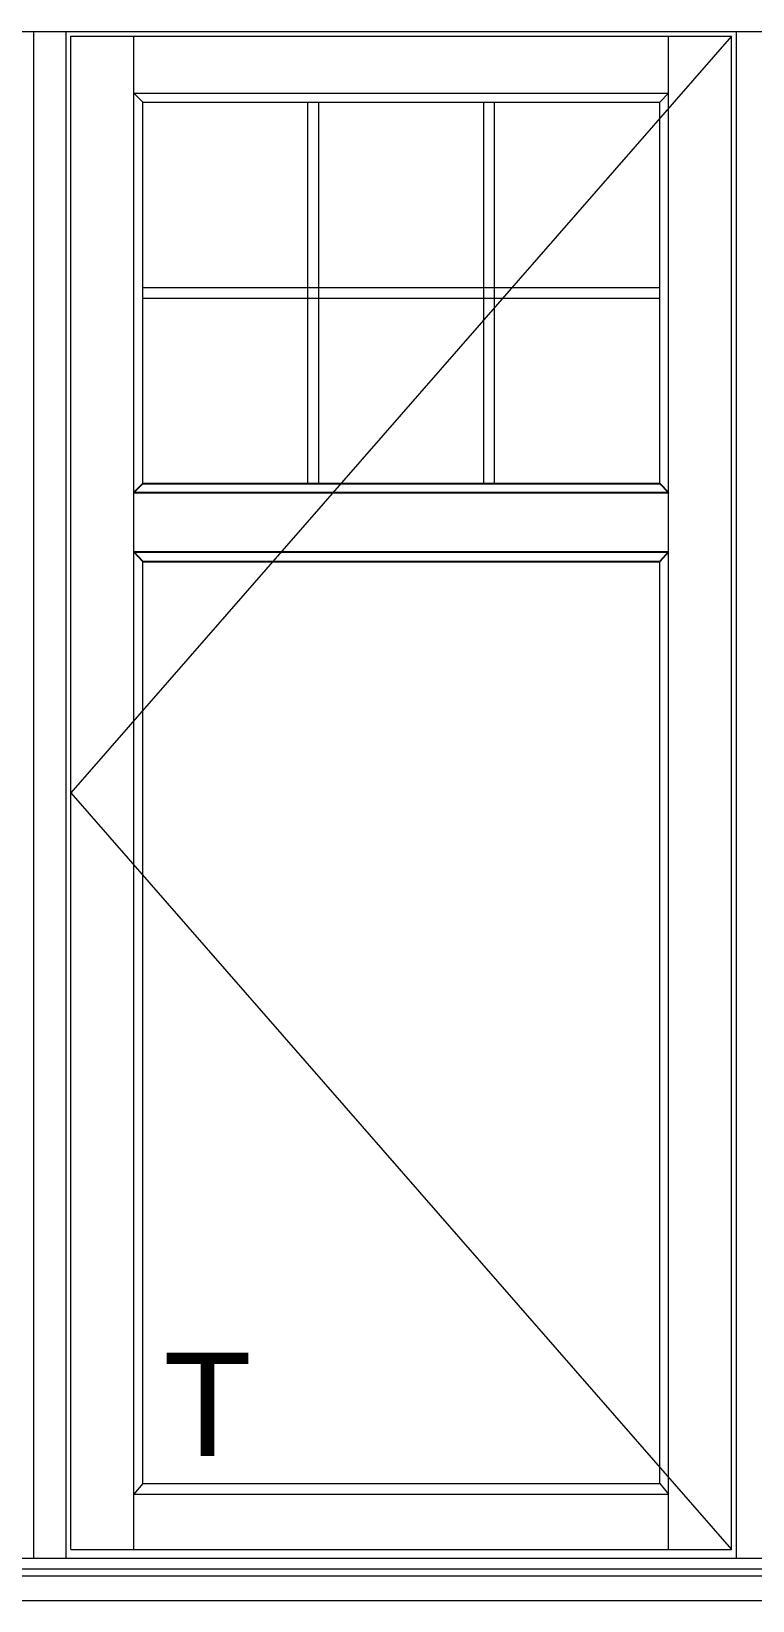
# Model space of a CAD drawing. Header units: millimetres. Extents: x 0 to 182016, y 11 to 3710.
# Drawn here: x 124850 to 125452, y 1143 to 2453 of the extents above; entities that cross this region are included whole.
import ezdxf

# ---------------------------------------------------------------- set-up
doc = ezdxf.new("R2010")
doc.units = ezdxf.units.MM
doc.layers.add('Matmenys', color=10, linetype='Continuous', lineweight=20)
doc.styles.get("Standard").update_dxf_attribs({"font": 'arial.ttf'})
doc.linetypes.add('TRACKS', pattern='A,3.81,[130,ltypeshp.shx,S=6.35,R=0,X=0,Y=0],3.81', length=7.62)

msp = doc.modelspace()

# ---------------------------------------------------------------- linework, layer by layer
at = {"lineweight": 5}
for p, q in [((124251.8432431, 2452.5318993), (126651.832014, 2452.5318993)), ((124851.5903236, 1177.851279), (124851.5903236, 2452.5318993)), ((124878.5903236, 1177.851279), (124878.5903236, 2452.5318993)), ((125438.3375537, 1177.851279), (125438.3375537, 2452.5318993)), ((124882.5903236, 2448.5318993), (125434.3375533, 2448.5318993)), ((124882.5903236, 1185.3014505), (124882.5903236, 2448.5318993)), ((124935.2732293, 1185.3014505), (124935.2732293, 2448.5318993)), ((125381.654648, 1185.3014505), (125381.654648, 2448.5318993)), ((125434.3375537, 1185.3014505), (125434.3375537, 2448.5318993)), ((124935.2732293, 2400.8489937), (125381.654648, 2400.8489937)), ((124942.5903236, 2393.5318993), (124935.2732293, 2400.8489937)), ((125374.3375537, 2393.5318993), (125381.654648, 2400.8489937)), ((124942.5903236, 2393.5318993), (125374.3375537, 2393.5318993)), ((124942.5903236, 2075.0086796), (124942.5903236, 2393.5318993)), ((125080.4903236, 2075.0086796), (125080.4903236, 2393.5318993)), ((125089.4903236, 2075.0086796), (125089.4903236, 2393.5318993)), ((125227.3903236, 2075.0086796), (125227.3903236, 2393.5318993)), ((125236.3903236, 2075.0086796), (125236.3903236, 2393.5318993)), ((125374.3375537, 2075.0086796), (125374.3375537, 2393.5318993)), ((124942.5903236, 2238.7702895), (125374.3375537, 2238.7702895)), ((124942.5903236, 2229.7702895), (125374.3375537, 2229.7702895)), ((124942.5903236, 1240.3014505), (124942.5903236, 2010.0086796)), ((125374.3375537, 1240.3014505), (125374.3375537, 2010.0086796)), ((124942.5903236, 1240.3014505), (124935.2732293, 1231.3200767)), ((124942.5903236, 1240.3014505), (125374.3375537, 1240.3014505)), ((125374.3375537, 1240.3014505), (125381.654648, 1231.3200767)), ((124935.2732293, 1231.3200767), (125381.654648, 1231.3200767)), ((124882.5903236, 1185.3014505), (125434.3375533, 1185.3014505)), ((124191.8432431, 1177.851279), (126691.832014, 1177.851279)), ((124191.8432431, 1169.0737208), (126691.832014, 1169.0737208)), ((124191.8432431, 1163.1184438), (126691.832014, 1163.1184438)), ((124191.8432431, 1142.5014505), (126691.832014, 1142.5014505))]:
    msp.add_line(p, q, dxfattribs=at)
at = {"color": 5, "linetype": 'TRACKS', "lineweight": 5}
for p, q in [((125434.3375537, 2448.5318993), (124882.5903236, 1816.9166749)), ((124882.5903236, 1816.9166749), (125434.3375537, 1185.3014505))]:
    msp.add_line(p, q, dxfattribs=at)
at = {"ltscale": 0.1}
for p, q in [((124942.5903236, 2075.0086796), (125374.3375537, 2075.0086796)), ((124935.2732293, 2067.6915853), (125381.654648, 2067.6915853)), ((124935.2732293, 2018.1071058), (125381.654648, 2018.1071058)), ((124942.5903236, 2010.0086796), (125374.3375537, 2010.0086796))]:
    msp.add_line(p, q, dxfattribs=at)
for points in [[(124942.5903236, 2075.0086796), (124935.2732293, 2067.6915853)], [(125374.3375537, 2075.0086796), (125381.654648, 2067.6915853)], [(124935.2732293, 2018.1071058), (124942.5903236, 2010.0086796)], [(125381.654648, 2018.1071058), (125374.3375537, 2010.0086796)]]:
    msp.add_lwpolyline(points, dxfattribs=at)

# ---------------------------------------------------------------- texts
at = {"layer": 'Matmenys', "color": 0}
msp.add_text('T', height=86.4, dxfattribs=at).set_placement((124959.8455397, 1263.1549877))

doc.saveas('drawing.dxf')
